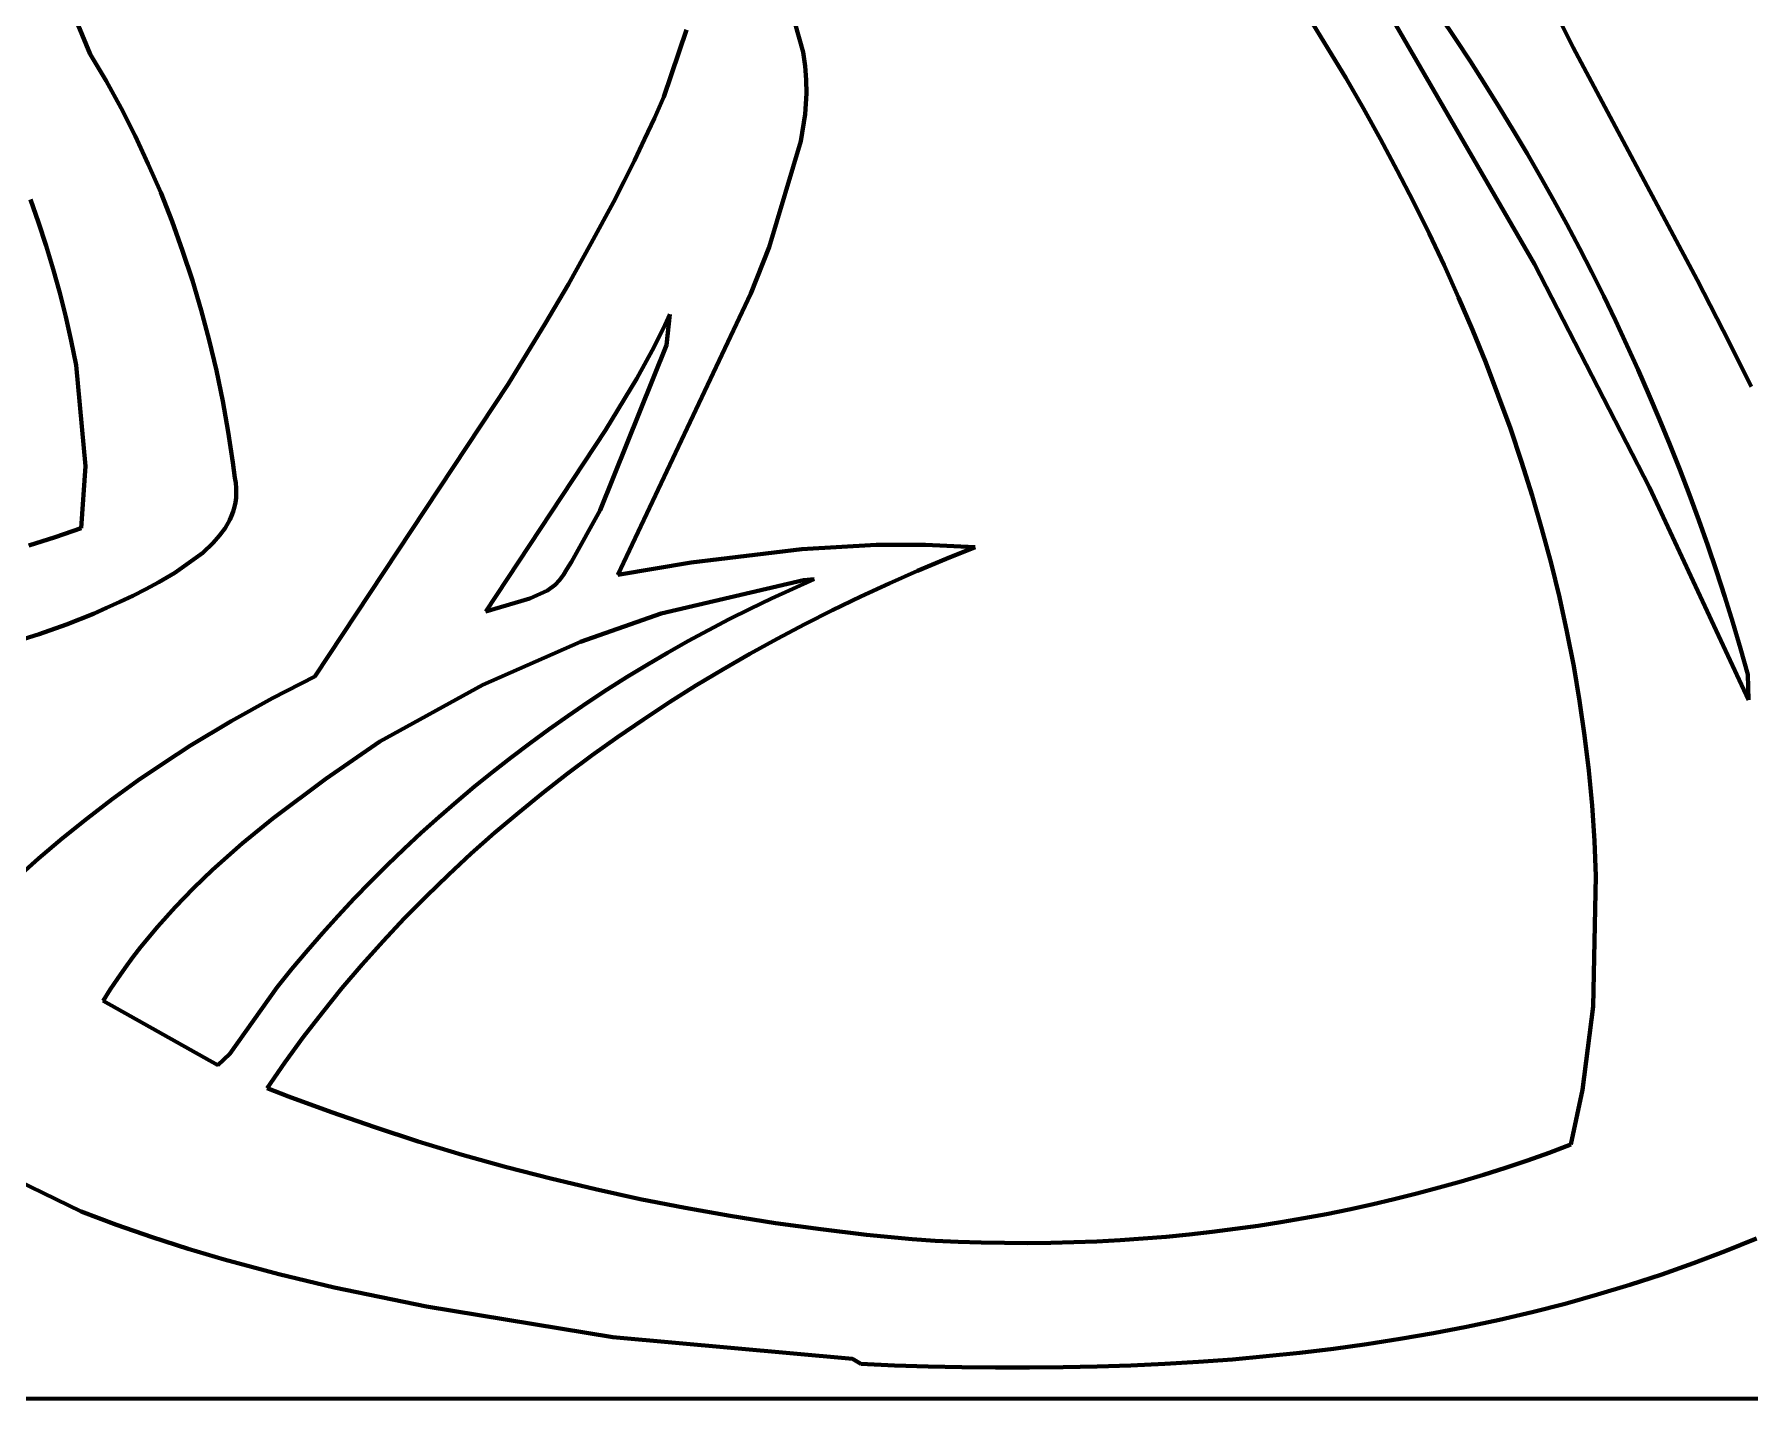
# Model space of a CAD drawing. Header units: millimetres. Extents: x 0 to 12, y 0 to 9.
# Drawn here: x 7.492 to 9.406, y 0 to 1.523 of the extents above; entities that cross this region are included whole.
import ezdxf

# ---------------------------------------------------------------- set-up
doc = ezdxf.new("R2010")
doc.units = ezdxf.units.MM
doc.layers.add('color#030303ff', color=7, linetype='CONTINUOUS', lineweight=100)
doc.layers.add('color#ffffffff', color=7, linetype='CONTINUOUS', lineweight=100)

msp = doc.modelspace()

# ---------------------------------------------------------------- linework, layer by layer
at = {"layer": 'color#030303ff'}
for p, q in [((7.4973, 1.6385), (7.5547, 1.5005)), ((8.9566, 1.6282), (9.1663, 1.266)), ((9.1857, 1.5555), (9.2094, 1.5078)), ((8.3413, 1.5341), (8.3503, 1.5025)), ((8.9354, 1.5076), (8.9147, 1.541)), ((9.0781, 1.5175), (9.0612, 1.5424)), ((8.1949, 1.4529), (8.2199, 1.5277)), ((9.0947, 1.4923), (9.0781, 1.5175)), ((7.5547, 1.5005), (7.5724, 1.4706)), ((8.3503, 1.5025), (8.3526, 1.4871)), ((8.9556, 1.4739), (8.9354, 1.5076)), ((9.2094, 1.5078), (9.3477, 1.2486)), ((8.3526, 1.4871), (8.3537, 1.4717)), ((8.9753, 1.4398), (8.9556, 1.4739)), ((9.1109, 1.4669), (9.0947, 1.4923)), ((7.5724, 1.4706), (7.5891, 1.4402)), ((8.3539, 1.4564), (8.3523, 1.4335)), ((8.3537, 1.4717), (8.3539, 1.4564)), ((9.1269, 1.4413), (9.1109, 1.4669)), ((7.5891, 1.4402), (7.6048, 1.4092)), ((8.1842, 1.4291), (8.1949, 1.4529)), ((8.9945, 1.4054), (8.9753, 1.4398)), ((9.1426, 1.4155), (9.1269, 1.4413)), ((8.1732, 1.4054), (8.1842, 1.4291)), ((8.3523, 1.4335), (8.3476, 1.4033)), ((7.6048, 1.4092), (7.6195, 1.3778)), ((8.1619, 1.3819), (8.1732, 1.4054)), ((8.3476, 1.4033), (8.3123, 1.2852)), ((9.0131, 1.3707), (8.9945, 1.4054)), ((9.158, 1.3896), (9.1426, 1.4155)), ((8.1503, 1.3585), (8.1619, 1.3819)), ((9.173, 1.3635), (9.158, 1.3896)), ((7.6195, 1.3778), (7.6333, 1.3459)), ((9.0311, 1.3357), (9.0131, 1.3707)), ((9.1878, 1.3372), (9.173, 1.3635)), ((7.6333, 1.3459), (7.646, 1.3136)), ((8.1384, 1.3353), (8.1503, 1.3585)), ((7.4969, 1.3125), (7.4881, 1.3384)), ((8.1138, 1.2894), (8.1384, 1.3353)), ((9.0486, 1.3004), (9.0311, 1.3357)), ((9.2022, 1.3107), (9.1878, 1.3372)), ((7.5054, 1.2865), (7.4969, 1.3125)), ((7.646, 1.3136), (7.6578, 1.281)), ((9.2163, 1.284), (9.2022, 1.3107)), ((7.5133, 1.2603), (7.5054, 1.2865)), ((8.0883, 1.2439), (8.1138, 1.2894)), ((8.3123, 1.2852), (8.2918, 1.2335)), ((9.0654, 1.2648), (9.0486, 1.3004)), ((9.2301, 1.2572), (9.2163, 1.284)), ((7.6578, 1.281), (7.6687, 1.248)), ((9.0816, 1.2289), (9.0654, 1.2648)), ((9.1663, 1.266), (9.2946, 1.0169)), ((7.5206, 1.2339), (7.5133, 1.2603)), ((7.6687, 1.248), (7.6785, 1.2147)), ((9.2435, 1.2302), (9.2301, 1.2572)), ((9.3477, 1.2486), (9.3844, 1.1774)), ((7.5273, 1.2073), (7.5206, 1.2339)), ((8.062, 1.199), (8.0883, 1.2439)), ((8.2918, 1.2335), (8.1435, 0.9193)), ((9.0971, 1.1927), (9.0816, 1.2289)), ((9.2566, 1.2031), (9.2435, 1.2302)), ((7.5334, 1.1805), (7.5273, 1.2073)), ((7.6785, 1.2147), (7.6875, 1.1811)), ((8.2015, 1.2102), (8.1959, 1.1979)), ((8.1976, 1.1756), (8.2015, 1.2102)), ((8.0211, 1.1322), (8.062, 1.199)), ((8.1959, 1.1979), (8.1839, 1.1737)), ((9.1119, 1.1562), (9.0971, 1.1927)), ((9.2694, 1.1757), (9.2566, 1.2031)), ((7.5388, 1.1534), (7.5334, 1.1805)), ((7.6875, 1.1811), (7.6954, 1.1473)), ((8.1237, 0.9916), (8.1976, 1.1756)), ((8.1839, 1.1737), (8.1646, 1.1383)), ((9.2819, 1.1483), (9.2694, 1.1757)), ((9.3844, 1.1774), (9.4079, 1.1295)), ((7.5493, 1.0406), (7.5388, 1.1534)), ((9.1259, 1.1195), (9.1119, 1.1562)), ((7.6954, 1.1473), (7.7025, 1.1133)), ((7.8053, 0.8059), (8.0211, 1.1322)), ((8.1646, 1.1383), (8.1296, 1.0808)), ((9.294, 1.1207), (9.2819, 1.1483)), ((7.7025, 1.1133), (7.7086, 1.0791)), ((9.1393, 1.0826), (9.1259, 1.1195)), ((9.3058, 1.0929), (9.294, 1.1207)), ((9.3172, 1.065), (9.3058, 1.0929)), ((7.7086, 1.0791), (7.7137, 1.0448)), ((8.1296, 1.0808), (7.996, 0.8783)), ((9.1519, 1.0454), (9.1393, 1.0826)), ((9.3283, 1.037), (9.3172, 1.065)), ((7.5444, 0.9714), (7.5493, 1.0406)), ((7.7137, 1.0448), (7.7159, 1.0276)), ((9.1636, 1.0079), (9.1519, 1.0454)), ((9.3391, 1.0088), (9.3283, 1.037)), ((7.7159, 1.0276), (7.717, 1.0219)), ((7.717, 1.0219), (7.7175, 1.0162)), ((7.7175, 1.0162), (7.7177, 1.0107)), ((9.2946, 1.0169), (9.4049, 0.78)), ((7.7167, 1.0001), (7.7156, 0.9951)), ((7.7174, 1.0054), (7.7167, 1.0001)), ((7.7177, 1.0107), (7.7174, 1.0054)), ((9.1746, 0.9703), (9.1636, 1.0079)), ((9.3495, 0.9805), (9.3391, 1.0088)), ((7.7103, 0.9806), (7.7052, 0.9716)), ((7.7124, 0.9853), (7.7103, 0.9806)), ((7.7142, 0.9901), (7.7124, 0.9853)), ((7.7156, 0.9951), (7.7142, 0.9901)), ((8.0916, 0.9339), (8.1237, 0.9916)), ((9.3595, 0.9521), (9.3495, 0.9805)), ((7.4863, 0.952), (7.5154, 0.9614)), ((7.5154, 0.9614), (7.5444, 0.9714)), ((7.6991, 0.9631), (7.692, 0.9551)), ((7.7052, 0.9716), (7.6991, 0.9631)), ((9.1848, 0.9324), (9.1746, 0.9703)), ((7.6802, 0.944), (7.649, 0.9217)), ((7.692, 0.9551), (7.6802, 0.944)), ((8.2252, 0.9333), (8.3488, 0.9482)), ((8.3488, 0.9482), (8.4315, 0.9527)), ((8.4315, 0.9527), (8.4868, 0.9527)), ((8.4868, 0.9527), (8.5421, 0.9501)), ((8.5421, 0.9501), (8.5099, 0.9372)), ((9.3692, 0.9235), (9.3595, 0.9521)), ((7.649, 0.9217), (7.6311, 0.9111)), ((8.0783, 0.9134), (8.0828, 0.9192)), ((8.0828, 0.9192), (8.0865, 0.9258)), ((8.0865, 0.9258), (8.0916, 0.9339)), ((8.1435, 0.9193), (8.2252, 0.9333)), ((8.4779, 0.9238), (8.4461, 0.9098)), ((8.5099, 0.9372), (8.4779, 0.9238)), ((9.1941, 0.8943), (9.1848, 0.9324)), ((9.3786, 0.8948), (9.3692, 0.9235)), ((7.6167, 0.9034), (7.6023, 0.8961)), ((7.6311, 0.9111), (7.6167, 0.9034)), ((8.0453, 0.8928), (8.0648, 0.902)), ((8.0648, 0.902), (8.0733, 0.9083)), ((8.0733, 0.9083), (8.0783, 0.9134)), ((8.3504, 0.9136), (8.1918, 0.8764)), ((8.3148, 0.893), (8.3386, 0.9039)), ((8.3386, 0.9039), (8.3625, 0.9144)), ((8.3625, 0.9144), (8.3504, 0.9136)), ((8.4461, 0.9098), (8.4145, 0.8952)), ((7.573, 0.8824), (7.5582, 0.876)), ((7.5877, 0.8891), (7.573, 0.8824)), ((7.6023, 0.8961), (7.5877, 0.8891)), ((7.996, 0.8783), (8.0453, 0.8928)), ((8.2678, 0.8699), (8.2912, 0.8816)), ((8.2912, 0.8816), (8.3148, 0.893)), ((8.4145, 0.8952), (8.3831, 0.88)), ((9.2025, 0.856), (9.1941, 0.8943)), ((9.3875, 0.866), (9.3786, 0.8948)), ((7.5282, 0.8641), (7.4978, 0.8533)), ((7.5582, 0.876), (7.5282, 0.8641)), ((8.1918, 0.8764), (8.1018, 0.8447)), ((8.2446, 0.8577), (8.2678, 0.8699)), ((8.352, 0.8643), (8.3212, 0.848)), ((8.3831, 0.88), (8.352, 0.8643)), ((9.3961, 0.8371), (9.3875, 0.866)), ((7.4978, 0.8533), (7.467, 0.8435)), ((8.1018, 0.8447), (7.9928, 0.7965)), ((8.1987, 0.8323), (8.2215, 0.8452)), ((8.2215, 0.8452), (8.2446, 0.8577)), ((8.3212, 0.848), (8.2907, 0.8312)), ((9.21, 0.8175), (9.2025, 0.856)), ((8.1761, 0.819), (8.1987, 0.8323)), ((8.2907, 0.8312), (8.2604, 0.8137)), ((9.4044, 0.8081), (9.3961, 0.8371)), ((7.7582, 0.7818), (7.8053, 0.8059)), ((8.1316, 0.7913), (8.1537, 0.8054)), ((8.1537, 0.8054), (8.1761, 0.819)), ((8.2604, 0.8137), (8.2306, 0.7957)), ((9.2166, 0.7789), (9.21, 0.8175)), ((9.4049, 0.78), (9.4044, 0.8081)), ((7.9928, 0.7965), (7.8779, 0.7333)), ((8.1097, 0.7769), (8.1316, 0.7913)), ((8.2306, 0.7957), (8.201, 0.7772)), ((7.7119, 0.7561), (7.7582, 0.7818)), ((8.088, 0.7621), (8.1097, 0.7769)), ((8.201, 0.7772), (8.1719, 0.7581)), ((9.2222, 0.74), (9.2166, 0.7789)), ((7.6666, 0.7288), (7.7119, 0.7561)), ((8.0454, 0.7315), (8.0666, 0.747)), ((8.0666, 0.747), (8.088, 0.7621)), ((8.1719, 0.7581), (8.1431, 0.7384)), ((7.637, 0.7096), (7.6666, 0.7288)), ((7.8779, 0.7333), (7.8174, 0.6918)), ((8.0245, 0.7157), (8.0454, 0.7315)), ((8.1431, 0.7384), (8.1148, 0.7181)), ((9.2269, 0.701), (9.2222, 0.74)), ((7.6079, 0.6897), (7.637, 0.7096)), ((8.0039, 0.6995), (8.0245, 0.7157)), ((8.1148, 0.7181), (8.0869, 0.6973)), ((7.5793, 0.669), (7.6079, 0.6897)), ((7.8174, 0.6918), (7.7584, 0.6476)), ((7.9835, 0.683), (8.0039, 0.6995)), ((8.0869, 0.6973), (8.0594, 0.6759)), ((9.2306, 0.6618), (9.2269, 0.701)), ((7.9634, 0.6661), (7.9835, 0.683)), ((8.0594, 0.6759), (8.0324, 0.6539)), ((7.5513, 0.6476), (7.5793, 0.669)), ((7.9436, 0.6489), (7.9634, 0.6661)), ((8.0324, 0.6539), (8.0059, 0.6314)), ((9.2332, 0.6225), (9.2306, 0.6618)), ((7.5238, 0.6255), (7.5513, 0.6476)), ((7.7584, 0.6476), (7.7242, 0.6195)), ((7.9241, 0.6314), (7.9436, 0.6489)), ((7.497, 0.6027), (7.5238, 0.6255)), ((7.7242, 0.6195), (7.6912, 0.5901)), ((7.8861, 0.5953), (7.905, 0.6135)), ((7.905, 0.6135), (7.9241, 0.6314)), ((8.0059, 0.6314), (7.9799, 0.6083)), ((9.2348, 0.5831), (9.2332, 0.6225)), ((7.4707, 0.5792), (7.497, 0.6027)), ((7.8675, 0.5768), (7.8861, 0.5953)), ((7.9799, 0.6083), (7.9544, 0.5847)), ((7.6912, 0.5901), (7.67, 0.5697)), ((7.8493, 0.558), (7.8675, 0.5768)), ((7.9544, 0.5847), (7.9295, 0.5605)), ((9.2318, 0.4376), (9.2348, 0.5831)), ((7.67, 0.5697), (7.6496, 0.5486)), ((7.8314, 0.5388), (7.8493, 0.558)), ((7.9295, 0.5605), (7.9051, 0.5357)), ((7.6496, 0.5486), (7.63, 0.5268)), ((7.8138, 0.5194), (7.8314, 0.5388)), ((7.63, 0.5268), (7.6113, 0.5042)), ((7.7966, 0.4997), (7.8138, 0.5194)), ((7.9051, 0.5357), (7.8814, 0.5104)), ((7.6113, 0.5042), (7.6023, 0.4926)), ((7.7798, 0.4796), (7.7966, 0.4997)), ((7.8814, 0.5104), (7.8582, 0.4845)), ((7.5935, 0.4808), (7.5851, 0.4687)), ((7.6023, 0.4926), (7.5935, 0.4808)), ((7.7633, 0.4593), (7.7798, 0.4796)), ((7.8582, 0.4845), (7.8356, 0.4581)), ((7.5851, 0.4687), (7.5769, 0.4565)), ((7.5769, 0.4565), (7.569, 0.444)), ((7.569, 0.444), (7.6969, 0.3721)), ((7.7104, 0.3849), (7.7633, 0.4593)), ((7.8356, 0.4581), (7.8137, 0.431)), ((7.8137, 0.431), (7.7924, 0.4035)), ((9.2199, 0.3445), (9.2318, 0.4376)), ((7.7924, 0.4035), (7.7718, 0.3753)), ((7.6969, 0.3721), (7.7104, 0.3849)), ((7.7718, 0.3753), (7.752, 0.3467)), ((7.752, 0.3467), (7.7758, 0.3374)), ((9.2069, 0.2835), (9.2199, 0.3445)), ((7.7758, 0.3374), (7.8238, 0.3197)), ((7.8238, 0.3197), (7.8721, 0.3029)), ((7.8721, 0.3029), (7.9207, 0.2871)), ((7.5445, 0.209), (7.4131, 0.2728)), ((7.9207, 0.2871), (7.9697, 0.2723)), ((7.9697, 0.2723), (8.019, 0.2585)), ((9.1583, 0.2659), (9.1827, 0.2745)), ((9.1827, 0.2745), (9.2069, 0.2835)), ((8.019, 0.2585), (8.0685, 0.2456)), ((9.0846, 0.2425), (9.1093, 0.2499)), ((9.1093, 0.2499), (9.1339, 0.2577)), ((9.1339, 0.2577), (9.1583, 0.2659)), ((8.0685, 0.2456), (8.1183, 0.2337)), ((8.1183, 0.2337), (8.1683, 0.2228)), ((9.0348, 0.2288), (9.0597, 0.2355)), ((9.0597, 0.2355), (9.0846, 0.2425)), ((8.1683, 0.2228), (8.2185, 0.2129)), ((8.2185, 0.2129), (8.2688, 0.2039)), ((8.9341, 0.2061), (8.9594, 0.2112)), ((8.9594, 0.2112), (8.9846, 0.2167)), ((8.9846, 0.2167), (9.0098, 0.2225)), ((9.0098, 0.2225), (9.0348, 0.2288)), ((7.5839, 0.1941), (7.5445, 0.209)), ((7.6237, 0.1802), (7.5839, 0.1941)), ((8.2688, 0.2039), (8.3194, 0.196)), ((8.3194, 0.196), (8.37, 0.189)), ((8.8323, 0.1894), (8.8578, 0.193)), ((8.8578, 0.193), (8.8833, 0.197)), ((8.8833, 0.197), (8.9088, 0.2013)), ((8.9088, 0.2013), (8.9341, 0.2061)), ((7.6638, 0.1672), (7.6237, 0.1802)), ((8.37, 0.189), (8.4208, 0.1829)), ((8.4208, 0.1829), (8.4717, 0.1779)), ((8.4717, 0.1779), (8.4975, 0.1763)), ((8.4975, 0.1763), (8.5232, 0.1751)), ((8.5232, 0.1751), (8.549, 0.1743)), ((8.549, 0.1743), (8.5748, 0.1738)), ((8.5748, 0.1738), (8.6006, 0.1737)), ((8.6006, 0.1737), (8.6264, 0.174)), ((8.6264, 0.174), (8.6522, 0.1746)), ((8.6522, 0.1746), (8.678, 0.1756)), ((8.678, 0.1756), (8.7038, 0.177)), ((8.7038, 0.177), (8.7296, 0.1787)), ((8.7296, 0.1787), (8.7553, 0.1808)), ((8.7553, 0.1808), (8.781, 0.1833)), ((8.781, 0.1833), (8.8066, 0.1862)), ((8.8066, 0.1862), (8.8323, 0.1894)), ((9.4139, 0.1789), (9.3789, 0.1646)), ((7.7042, 0.1552), (7.6638, 0.1672)), ((7.7652, 0.1388), (7.7042, 0.1552)), ((9.3789, 0.1646), (9.3437, 0.1512)), ((7.8267, 0.124), (7.7652, 0.1388)), ((9.3082, 0.1387), (9.2725, 0.127)), ((9.3437, 0.1512), (9.3082, 0.1387)), ((7.9299, 0.1027), (7.8267, 0.124)), ((9.2365, 0.1161), (9.2003, 0.106)), ((9.2725, 0.127), (9.2365, 0.1161)), ((8.138, 0.0688), (7.9299, 0.1027)), ((9.1638, 0.0967), (9.1272, 0.0881)), ((9.2003, 0.106), (9.1638, 0.0967)), ((9.0904, 0.0803), (9.0535, 0.0731)), ((9.1272, 0.0881), (9.0904, 0.0803)), ((8.4052, 0.0444), (8.138, 0.0688)), ((8.9791, 0.0609), (8.9418, 0.0557)), ((9.0164, 0.0667), (8.9791, 0.0609)), ((9.0535, 0.0731), (9.0164, 0.0667)), ((8.4146, 0.0388), (8.4052, 0.0444)), ((8.4521, 0.0372), (8.4146, 0.0388)), ((8.7537, 0.0389), (8.716, 0.0371)), ((8.7915, 0.0411), (8.7537, 0.0389)), ((8.8292, 0.0439), (8.7915, 0.0411)), ((8.8668, 0.0473), (8.8292, 0.0439)), ((8.9043, 0.0512), (8.8668, 0.0473)), ((8.9418, 0.0557), (8.9043, 0.0512)), ((8.4896, 0.036), (8.4521, 0.0372)), ((8.5273, 0.0352), (8.4896, 0.036)), ((8.5649, 0.0347), (8.5273, 0.0352)), ((8.6027, 0.0347), (8.5649, 0.0347)), ((8.6404, 0.035), (8.6027, 0.0347)), ((8.6782, 0.0358), (8.6404, 0.035)), ((8.716, 0.0371), (8.6782, 0.0358))]:
    msp.add_line(p, q, dxfattribs=at)
at = {"layer": 'color#ffffffff'}
for p, q in [((7.5547, 1.5005), (7.4973, 1.6385)), ((9.1663, 1.266), (8.9566, 1.6282)), ((9.2094, 1.5078), (9.1857, 1.5555)), ((8.3503, 1.5025), (8.3413, 1.5341)), ((8.9147, 1.541), (8.9354, 1.5076)), ((9.0612, 1.5424), (9.0781, 1.5175)), ((8.2199, 1.5277), (8.1949, 1.4529)), ((9.0781, 1.5175), (9.0947, 1.4923)), ((7.5724, 1.4706), (7.5547, 1.5005)), ((8.3526, 1.4871), (8.3503, 1.5025)), ((8.9354, 1.5076), (8.9556, 1.4739)), ((9.3477, 1.2486), (9.2094, 1.5078)), ((8.3537, 1.4717), (8.3526, 1.4871)), ((8.9556, 1.4739), (8.9753, 1.4398)), ((9.0947, 1.4923), (9.1109, 1.4669)), ((7.5891, 1.4402), (7.5724, 1.4706)), ((8.3523, 1.4335), (8.3539, 1.4564)), ((8.3539, 1.4564), (8.3537, 1.4717)), ((9.1109, 1.4669), (9.1269, 1.4413)), ((7.6048, 1.4092), (7.5891, 1.4402)), ((8.1949, 1.4529), (8.1842, 1.4291)), ((8.9753, 1.4398), (8.9945, 1.4054)), ((9.1269, 1.4413), (9.1426, 1.4155)), ((8.1842, 1.4291), (8.1732, 1.4054)), ((8.3476, 1.4033), (8.3523, 1.4335)), ((7.6195, 1.3778), (7.6048, 1.4092)), ((8.1732, 1.4054), (8.1619, 1.3819)), ((8.3123, 1.2852), (8.3476, 1.4033)), ((8.9945, 1.4054), (9.0131, 1.3707)), ((9.1426, 1.4155), (9.158, 1.3896)), ((8.1619, 1.3819), (8.1503, 1.3585)), ((9.158, 1.3896), (9.173, 1.3635)), ((7.6333, 1.3459), (7.6195, 1.3778)), ((9.0131, 1.3707), (9.0311, 1.3357)), ((9.173, 1.3635), (9.1878, 1.3372)), ((7.646, 1.3136), (7.6333, 1.3459)), ((8.1503, 1.3585), (8.1384, 1.3353)), ((7.4881, 1.3384), (7.4969, 1.3125)), ((8.1384, 1.3353), (8.1138, 1.2894)), ((9.0311, 1.3357), (9.0486, 1.3004)), ((9.1878, 1.3372), (9.2022, 1.3107)), ((7.4969, 1.3125), (7.5054, 1.2865)), ((7.6578, 1.281), (7.646, 1.3136)), ((9.2022, 1.3107), (9.2163, 1.284)), ((7.5054, 1.2865), (7.5133, 1.2603)), ((8.1138, 1.2894), (8.0883, 1.2439)), ((8.2918, 1.2335), (8.3123, 1.2852)), ((9.0486, 1.3004), (9.0654, 1.2648)), ((9.2163, 1.284), (9.2301, 1.2572)), ((7.6687, 1.248), (7.6578, 1.281)), ((9.0654, 1.2648), (9.0816, 1.2289)), ((9.2946, 1.0169), (9.1663, 1.266)), ((7.5133, 1.2603), (7.5206, 1.2339)), ((7.6785, 1.2147), (7.6687, 1.248)), ((9.2301, 1.2572), (9.2435, 1.2302)), ((9.3844, 1.1774), (9.3477, 1.2486)), ((7.5206, 1.2339), (7.5273, 1.2073)), ((8.0883, 1.2439), (8.062, 1.199)), ((8.1435, 0.9193), (8.2918, 1.2335)), ((9.0816, 1.2289), (9.0971, 1.1927)), ((9.2435, 1.2302), (9.2566, 1.2031)), ((7.5273, 1.2073), (7.5334, 1.1805)), ((7.6875, 1.1811), (7.6785, 1.2147)), ((8.1959, 1.1979), (8.2015, 1.2102)), ((8.2015, 1.2102), (8.1976, 1.1756)), ((8.062, 1.199), (8.0211, 1.1322)), ((8.1839, 1.1737), (8.1959, 1.1979)), ((9.0971, 1.1927), (9.1119, 1.1562)), ((9.2566, 1.2031), (9.2694, 1.1757)), ((7.5334, 1.1805), (7.5388, 1.1534)), ((7.6954, 1.1473), (7.6875, 1.1811)), ((8.1976, 1.1756), (8.1237, 0.9916)), ((8.1646, 1.1383), (8.1839, 1.1737)), ((9.2694, 1.1757), (9.2819, 1.1483)), ((9.4079, 1.1295), (9.3844, 1.1774)), ((7.5388, 1.1534), (7.5493, 1.0406)), ((9.1119, 1.1562), (9.1259, 1.1195)), ((7.7025, 1.1133), (7.6954, 1.1473)), ((8.0211, 1.1322), (7.8053, 0.8059)), ((8.1296, 1.0808), (8.1646, 1.1383)), ((9.2819, 1.1483), (9.294, 1.1207)), ((7.7086, 1.0791), (7.7025, 1.1133)), ((9.1259, 1.1195), (9.1393, 1.0826)), ((9.294, 1.1207), (9.3058, 1.0929)), ((9.3058, 1.0929), (9.3172, 1.065)), ((7.7137, 1.0448), (7.7086, 1.0791)), ((7.996, 0.8783), (8.1296, 1.0808)), ((9.1393, 1.0826), (9.1519, 1.0454)), ((9.3172, 1.065), (9.3283, 1.037)), ((7.5493, 1.0406), (7.5444, 0.9714)), ((7.7159, 1.0276), (7.7137, 1.0448)), ((9.1519, 1.0454), (9.1636, 1.0079)), ((9.3283, 1.037), (9.3391, 1.0088)), ((7.717, 1.0219), (7.7159, 1.0276)), ((7.7175, 1.0162), (7.717, 1.0219)), ((7.7177, 1.0107), (7.7175, 1.0162)), ((9.4049, 0.78), (9.2946, 1.0169)), ((7.7156, 0.9951), (7.7167, 1.0001)), ((7.7167, 1.0001), (7.7174, 1.0054)), ((7.7174, 1.0054), (7.7177, 1.0107)), ((9.1636, 1.0079), (9.1746, 0.9703)), ((9.3391, 1.0088), (9.3495, 0.9805)), ((7.7052, 0.9716), (7.7103, 0.9806)), ((7.7103, 0.9806), (7.7124, 0.9853)), ((7.7124, 0.9853), (7.7142, 0.9901)), ((7.7142, 0.9901), (7.7156, 0.9951)), ((8.1237, 0.9916), (8.0916, 0.9339)), ((9.3495, 0.9805), (9.3595, 0.9521)), ((7.5154, 0.9614), (7.4863, 0.952)), ((7.5444, 0.9714), (7.5154, 0.9614)), ((7.692, 0.9551), (7.6991, 0.9631)), ((7.6991, 0.9631), (7.7052, 0.9716)), ((9.1746, 0.9703), (9.1848, 0.9324)), ((7.649, 0.9217), (7.6802, 0.944)), ((7.6802, 0.944), (7.692, 0.9551)), ((8.3488, 0.9482), (8.2252, 0.9333)), ((8.4315, 0.9527), (8.3488, 0.9482)), ((8.4868, 0.9527), (8.4315, 0.9527)), ((8.5421, 0.9501), (8.4868, 0.9527)), ((8.5099, 0.9372), (8.5421, 0.9501)), ((9.3595, 0.9521), (9.3692, 0.9235)), ((7.6311, 0.9111), (7.649, 0.9217)), ((8.0828, 0.9192), (8.0783, 0.9134)), ((8.0865, 0.9258), (8.0828, 0.9192)), ((8.0916, 0.9339), (8.0865, 0.9258)), ((8.2252, 0.9333), (8.1435, 0.9193)), ((8.4461, 0.9098), (8.4779, 0.9238)), ((8.4779, 0.9238), (8.5099, 0.9372)), ((9.1848, 0.9324), (9.1941, 0.8943)), ((9.3692, 0.9235), (9.3786, 0.8948)), ((7.6023, 0.8961), (7.6167, 0.9034)), ((7.6167, 0.9034), (7.6311, 0.9111)), ((8.0648, 0.902), (8.0453, 0.8928)), ((8.0733, 0.9083), (8.0648, 0.902)), ((8.0783, 0.9134), (8.0733, 0.9083)), ((8.1918, 0.8764), (8.3504, 0.9136)), ((8.3386, 0.9039), (8.3148, 0.893)), ((8.3625, 0.9144), (8.3386, 0.9039)), ((8.3504, 0.9136), (8.3625, 0.9144)), ((8.4145, 0.8952), (8.4461, 0.9098)), ((7.5582, 0.876), (7.573, 0.8824)), ((7.573, 0.8824), (7.5877, 0.8891)), ((7.5877, 0.8891), (7.6023, 0.8961)), ((8.0453, 0.8928), (7.996, 0.8783)), ((8.2912, 0.8816), (8.2678, 0.8699)), ((8.3148, 0.893), (8.2912, 0.8816)), ((8.3831, 0.88), (8.4145, 0.8952)), ((9.1941, 0.8943), (9.2025, 0.856)), ((9.3786, 0.8948), (9.3875, 0.866)), ((7.4978, 0.8533), (7.5282, 0.8641)), ((7.5282, 0.8641), (7.5582, 0.876)), ((8.1018, 0.8447), (8.1918, 0.8764)), ((8.2678, 0.8699), (8.2446, 0.8577)), ((8.3212, 0.848), (8.352, 0.8643)), ((8.352, 0.8643), (8.3831, 0.88)), ((9.3875, 0.866), (9.3961, 0.8371)), ((7.467, 0.8435), (7.4978, 0.8533)), ((7.9928, 0.7965), (8.1018, 0.8447)), ((8.2215, 0.8452), (8.1987, 0.8323)), ((8.2446, 0.8577), (8.2215, 0.8452)), ((8.2907, 0.8312), (8.3212, 0.848)), ((9.2025, 0.856), (9.21, 0.8175)), ((8.1987, 0.8323), (8.1761, 0.819)), ((8.2604, 0.8137), (8.2907, 0.8312)), ((9.3961, 0.8371), (9.4044, 0.8081)), ((7.8053, 0.8059), (7.7582, 0.7818)), ((8.1537, 0.8054), (8.1316, 0.7913)), ((8.1761, 0.819), (8.1537, 0.8054)), ((8.2306, 0.7957), (8.2604, 0.8137)), ((9.21, 0.8175), (9.2166, 0.7789)), ((9.4044, 0.8081), (9.4049, 0.78)), ((7.8779, 0.7333), (7.9928, 0.7965)), ((8.1316, 0.7913), (8.1097, 0.7769)), ((8.201, 0.7772), (8.2306, 0.7957)), ((7.7582, 0.7818), (7.7119, 0.7561)), ((8.1097, 0.7769), (8.088, 0.7621)), ((8.1719, 0.7581), (8.201, 0.7772)), ((9.2166, 0.7789), (9.2222, 0.74)), ((7.7119, 0.7561), (7.6666, 0.7288)), ((8.0666, 0.747), (8.0454, 0.7315)), ((8.088, 0.7621), (8.0666, 0.747)), ((8.1431, 0.7384), (8.1719, 0.7581)), ((7.6666, 0.7288), (7.637, 0.7096)), ((7.8174, 0.6918), (7.8779, 0.7333)), ((8.0454, 0.7315), (8.0245, 0.7157)), ((8.1148, 0.7181), (8.1431, 0.7384)), ((9.2222, 0.74), (9.2269, 0.701)), ((7.637, 0.7096), (7.6079, 0.6897)), ((8.0245, 0.7157), (8.0039, 0.6995)), ((8.0869, 0.6973), (8.1148, 0.7181)), ((7.6079, 0.6897), (7.5793, 0.669)), ((7.7584, 0.6476), (7.8174, 0.6918)), ((8.0039, 0.6995), (7.9835, 0.683)), ((8.0594, 0.6759), (8.0869, 0.6973)), ((9.2269, 0.701), (9.2306, 0.6618)), ((7.9835, 0.683), (7.9634, 0.6661)), ((8.0324, 0.6539), (8.0594, 0.6759)), ((7.5793, 0.669), (7.5513, 0.6476)), ((7.9634, 0.6661), (7.9436, 0.6489)), ((8.0059, 0.6314), (8.0324, 0.6539)), ((9.2306, 0.6618), (9.2332, 0.6225)), ((7.5513, 0.6476), (7.5238, 0.6255)), ((7.7242, 0.6195), (7.7584, 0.6476)), ((7.9436, 0.6489), (7.9241, 0.6314)), ((7.5238, 0.6255), (7.497, 0.6027)), ((7.6912, 0.5901), (7.7242, 0.6195)), ((7.905, 0.6135), (7.8861, 0.5953)), ((7.9241, 0.6314), (7.905, 0.6135)), ((7.9799, 0.6083), (8.0059, 0.6314)), ((9.2332, 0.6225), (9.2348, 0.5831)), ((7.497, 0.6027), (7.4707, 0.5792)), ((7.8861, 0.5953), (7.8675, 0.5768)), ((7.9544, 0.5847), (7.9799, 0.6083)), ((7.67, 0.5697), (7.6912, 0.5901)), ((7.8675, 0.5768), (7.8493, 0.558)), ((7.9295, 0.5605), (7.9544, 0.5847)), ((9.2348, 0.5831), (9.2318, 0.4376)), ((7.6496, 0.5486), (7.67, 0.5697)), ((7.8493, 0.558), (7.8314, 0.5388)), ((7.9051, 0.5357), (7.9295, 0.5605)), ((7.63, 0.5268), (7.6496, 0.5486)), ((7.8314, 0.5388), (7.8138, 0.5194)), ((7.6113, 0.5042), (7.63, 0.5268)), ((7.8138, 0.5194), (7.7966, 0.4997)), ((7.8814, 0.5104), (7.9051, 0.5357)), ((7.6023, 0.4926), (7.6113, 0.5042)), ((7.7966, 0.4997), (7.7798, 0.4796)), ((7.8582, 0.4845), (7.8814, 0.5104)), ((7.5851, 0.4687), (7.5935, 0.4808)), ((7.5935, 0.4808), (7.6023, 0.4926)), ((7.7798, 0.4796), (7.7633, 0.4593)), ((7.8356, 0.4581), (7.8582, 0.4845)), ((7.5769, 0.4565), (7.5851, 0.4687)), ((7.569, 0.444), (7.5769, 0.4565)), ((7.6969, 0.3721), (7.569, 0.444)), ((7.7633, 0.4593), (7.7104, 0.3849)), ((7.8137, 0.431), (7.8356, 0.4581)), ((7.7924, 0.4035), (7.8137, 0.431)), ((9.2318, 0.4376), (9.2199, 0.3445)), ((7.7718, 0.3753), (7.7924, 0.4035)), ((7.7104, 0.3849), (7.6969, 0.3721)), ((7.752, 0.3467), (7.7718, 0.3753)), ((7.7758, 0.3374), (7.752, 0.3467)), ((9.2199, 0.3445), (9.2069, 0.2835)), ((7.8238, 0.3197), (7.7758, 0.3374)), ((7.8721, 0.3029), (7.8238, 0.3197)), ((7.9207, 0.2871), (7.8721, 0.3029)), ((7.4131, 0.2728), (7.5445, 0.209)), ((7.9697, 0.2723), (7.9207, 0.2871)), ((8.019, 0.2585), (7.9697, 0.2723)), ((9.1827, 0.2745), (9.1583, 0.2659)), ((9.2069, 0.2835), (9.1827, 0.2745)), ((8.0685, 0.2456), (8.019, 0.2585)), ((9.1093, 0.2499), (9.0846, 0.2425)), ((9.1339, 0.2577), (9.1093, 0.2499)), ((9.1583, 0.2659), (9.1339, 0.2577)), ((8.1183, 0.2337), (8.0685, 0.2456)), ((8.1683, 0.2228), (8.1183, 0.2337)), ((9.0597, 0.2355), (9.0348, 0.2288)), ((9.0846, 0.2425), (9.0597, 0.2355)), ((8.2185, 0.2129), (8.1683, 0.2228)), ((8.2688, 0.2039), (8.2185, 0.2129)), ((8.9594, 0.2112), (8.9341, 0.2061)), ((8.9846, 0.2167), (8.9594, 0.2112)), ((9.0098, 0.2225), (8.9846, 0.2167)), ((9.0348, 0.2288), (9.0098, 0.2225)), ((7.5445, 0.209), (7.5839, 0.1941)), ((7.5839, 0.1941), (7.6237, 0.1802)), ((8.3194, 0.196), (8.2688, 0.2039)), ((8.37, 0.189), (8.3194, 0.196)), ((8.8578, 0.193), (8.8323, 0.1894)), ((8.8833, 0.197), (8.8578, 0.193)), ((8.9088, 0.2013), (8.8833, 0.197)), ((8.9341, 0.2061), (8.9088, 0.2013)), ((7.6237, 0.1802), (7.6638, 0.1672)), ((8.4208, 0.1829), (8.37, 0.189)), ((8.4717, 0.1779), (8.4208, 0.1829)), ((8.4975, 0.1763), (8.4717, 0.1779)), ((8.5232, 0.1751), (8.4975, 0.1763)), ((8.549, 0.1743), (8.5232, 0.1751)), ((8.5748, 0.1738), (8.549, 0.1743)), ((8.6006, 0.1737), (8.5748, 0.1738)), ((8.6264, 0.174), (8.6006, 0.1737)), ((8.6522, 0.1746), (8.6264, 0.174)), ((8.678, 0.1756), (8.6522, 0.1746)), ((8.7038, 0.177), (8.678, 0.1756)), ((8.7296, 0.1787), (8.7038, 0.177)), ((8.7553, 0.1808), (8.7296, 0.1787)), ((8.781, 0.1833), (8.7553, 0.1808)), ((8.8066, 0.1862), (8.781, 0.1833)), ((8.8323, 0.1894), (8.8066, 0.1862)), ((9.3789, 0.1646), (9.4139, 0.1789)), ((7.6638, 0.1672), (7.7042, 0.1552)), ((7.7042, 0.1552), (7.7652, 0.1388)), ((9.3437, 0.1512), (9.3789, 0.1646)), ((7.7652, 0.1388), (7.8267, 0.124)), ((9.2725, 0.127), (9.3082, 0.1387)), ((9.3082, 0.1387), (9.3437, 0.1512)), ((7.8267, 0.124), (7.9299, 0.1027)), ((9.2003, 0.106), (9.2365, 0.1161)), ((9.2365, 0.1161), (9.2725, 0.127)), ((7.9299, 0.1027), (8.138, 0.0688)), ((9.1272, 0.0881), (9.1638, 0.0967)), ((9.1638, 0.0967), (9.2003, 0.106)), ((9.0535, 0.0731), (9.0904, 0.0803)), ((9.0904, 0.0803), (9.1272, 0.0881)), ((8.138, 0.0688), (8.4052, 0.0444)), ((8.9418, 0.0557), (8.9791, 0.0609)), ((8.9791, 0.0609), (9.0164, 0.0667)), ((9.0164, 0.0667), (9.0535, 0.0731)), ((8.4052, 0.0444), (8.4146, 0.0388)), ((8.4146, 0.0388), (8.4521, 0.0372)), ((8.716, 0.0371), (8.7537, 0.0389)), ((8.7537, 0.0389), (8.7915, 0.0411)), ((8.7915, 0.0411), (8.8292, 0.0439)), ((8.8292, 0.0439), (8.8668, 0.0473)), ((8.8668, 0.0473), (8.9043, 0.0512)), ((8.9043, 0.0512), (8.9418, 0.0557)), ((8.4521, 0.0372), (8.4896, 0.036)), ((8.4896, 0.036), (8.5273, 0.0352)), ((8.5273, 0.0352), (8.5649, 0.0347)), ((8.5649, 0.0347), (8.6027, 0.0347)), ((8.6027, 0.0347), (8.6404, 0.035)), ((8.6404, 0.035), (8.6782, 0.0358)), ((8.6782, 0.0358), (8.716, 0.0371)), ((12.0278, 0), (0, 0))]:
    msp.add_line(p, q, dxfattribs=at)

doc.saveas('drawing.dxf')
